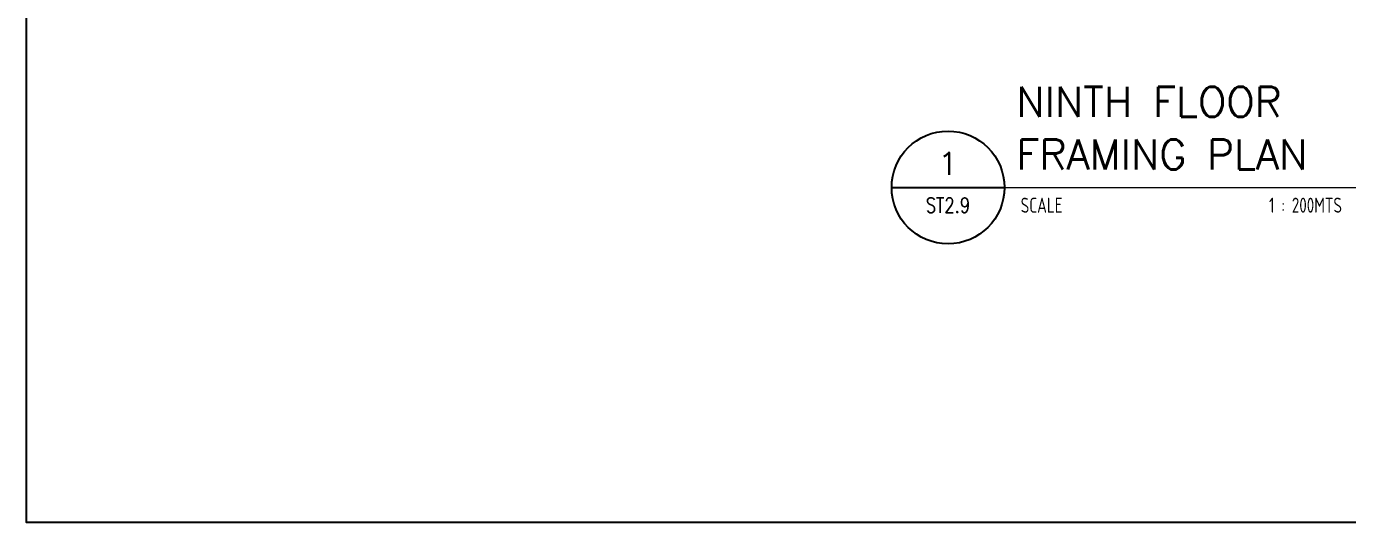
# Model space of a CAD drawing. Header units: millimetres. Extents: x -102066 to 146238, y -50253 to 85631.
# Drawn here: x -102066 to -31755, y -50253 to -23845 of the extents above; entities that cross this region are included whole.
import ezdxf
from ezdxf.enums import TextEntityAlignment as Align

# ---------------------------------------------------------------- set-up
doc = ezdxf.new("R2010")
doc.units = ezdxf.units.MM
doc.header["$MEASUREMENT"] = 0
doc.layers.add('A_LINE', color=1, linetype='Continuous', lineweight=9)
doc.layers.add('TARGET-MAIN', color=1, linetype='Continuous')
doc.styles.add('ARCHITEXT', font='architxt.shx', dxfattribs={"width": 0.85})
doc.styles.add('SIMPLEX', font='SIMPLEX.shx', dxfattribs={"width": 0.8, "height": 400})

# ---------------------------------------------------------------- blocks, each defined once
blk = doc.blocks.new('TARGET-DWGLABEL')
at = {"layer": 'TARGET-MAIN'}
blk.add_line((-7.5, 0), (7.5, 0), dxfattribs=at)
blk.add_circle((0, 0), 7.5, dxfattribs=at)
at = {"layer": 'TARGET-MAIN', "color": 2, "style": 'ARCHITEXT', "width": 0.85}
blk.add_text('SCALE', height=2, dxfattribs=at).set_placement((9.66, -2.36), align=Align.MIDDLE_LEFT)
at = {"layer": 'TARGET-MAIN', "color": 6, "style": 'ARCHITEXT', "width": 0.85}
blk.add_attdef('DRAWING_TITLE', text='', height=5, dxfattribs=at).set_placement((9.08, 4.41), align=Align.MIDDLE_LEFT)
at = {"layer": 'TARGET-MAIN', "color": 4, "style": 'ARCHITEXT', "width": 0.85}
blk.add_attdef('DWG_NO.', text='', height=3, dxfattribs=at).set_placement((0, 3.17), align=Align.MIDDLE_CENTER)
at = {"layer": 'TARGET-MAIN', "color": 3, "style": 'ARCHITEXT', "width": 0.85}
blk.add_attdef('SHT_NO.', text='', height=2, dxfattribs=at).set_placement((-0.02, -2.36), align=Align.MIDDLE_CENTER)
at = {"layer": 'TARGET-MAIN', "color": 2, "style": 'ARCHITEXT', "width": 0.85}
blk.add_attdef('SCALE', text='', height=2, dxfattribs=at).set_placement((69.6, -2.36), align=Align.MIDDLE_RIGHT)

msp = doc.modelspace()

# ---------------------------------------------------------------- linework, layer by layer
at = {"layer": 'A_LINE', "color": 1}
msp.add_line((-56016.16087, -32417.89634, -106.7393), (-30344.89105, -32417.89634, -106.7393), dxfattribs=at)
at = {"layer": 'Defpoints', "linetype": 'ByBlock', "ltscale": 1.5, "elevation": -106.73928}
msp.add_lwpolyline([(-102066.26675, 85631.01404), (92741.17667, 85631.01404), (92741.17667, -50253.19011), (-102066.26675, -50253.19011)], close=True, dxfattribs=at)

# ---------------------------------------------------------------- block references
at = {"layer": 'TARGET-MAIN', "color": 1}
ref = msp.add_blockref('TARGET-DWGLABEL', (-53016.16087, -32417.89634, -106.7393), dxfattribs=dict(at, xscale=400, yscale=400, zscale=400))
ref.add_attrib('DWG_NO.', '1', dxfattribs={"color": 4, "height": 1200, "style": 'SIMPLEX', "width": 1.1}).set_placement((-53016.16087, -31148.53686, -106.7393), align=Align.MIDDLE_CENTER)
ref.add_attrib('SHT_NO.', 'ST2.9', dxfattribs={"color": 3, "height": 800, "style": 'SIMPLEX', "width": 0.8}).set_placement((-53022.27354, -33359.98979, -106.7393), align=Align.MIDDLE_CENTER)
ref.add_attrib('DRAWING_TITLE', 'NINTH FLOOR', dxfattribs={"color": 5, "height": 1600, "style": 'SIMPLEX'}).set_placement((-49384.54797, -27855.2504, -106.7393), align=Align.MIDDLE_LEFT)
ref.add_attrib('DRAWING_TITLE', 'FRAMING PLAN', dxfattribs={"color": 5, "height": 1600, "style": 'SIMPLEX'}).set_placement((-49384.54797, -30655.2504, -106.7393), align=Align.MIDDLE_LEFT)
ref.add_attrib('SCALE', '1 : 200MTS', dxfattribs={"color": 2, "height": 800, "style": 'ARCHITEXT', "width": 0.85}).set_placement((-32050.92622, -33359.98979, -106.7393), align=Align.MIDDLE_RIGHT)

doc.saveas('drawing.dxf')
